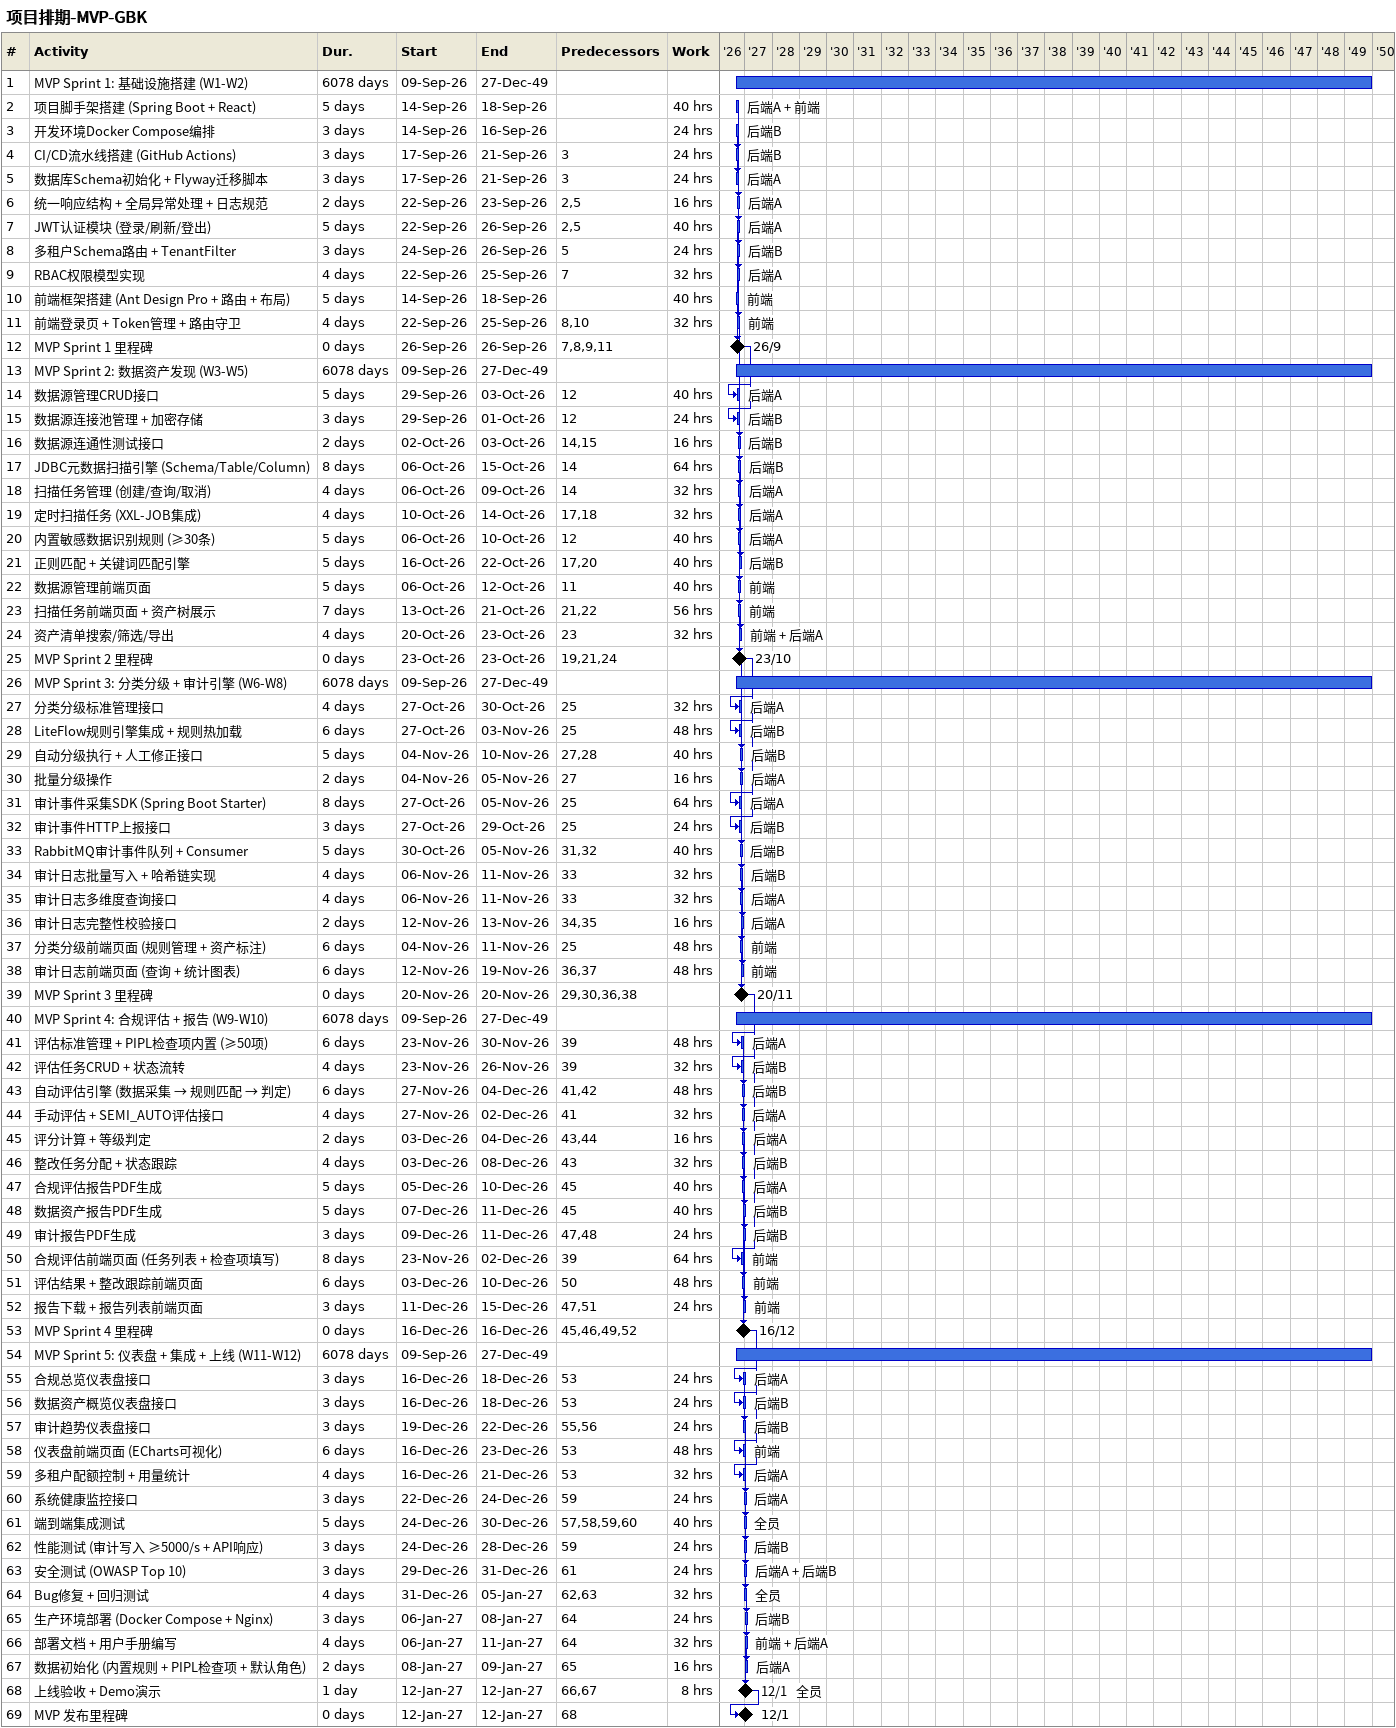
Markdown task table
项目排期-MVP-GBK

| ID | Task | Duration | Start | Finish | Predecessors | Resources | Work (h) |
|---|---|---|---|---|---|---|---|
| 1 | MVP Sprint 1: 基础设施搭建 (W1-W2) | 6078d | 2026-09-09 | 2049-12-27 |  |  |  |
| 2 | 项目脚手架搭建 (Spring Boot + React) | 5d | 2026-09-14 | 2026-09-18 |  | 后端A + 前端 | 40 |
| 3 | 开发环境Docker Compose编排 | 3d | 2026-09-14 | 2026-09-16 |  | 后端B | 24 |
| 4 | CI/CD流水线搭建 (GitHub Actions) | 3d | 2026-09-17 | 2026-09-21 | 3 | 后端B | 24 |
| 5 | 数据库Schema初始化 + Flyway迁移脚本 | 3d | 2026-09-17 | 2026-09-21 | 3 | 后端A | 24 |
| 6 | 统一响应结构 + 全局异常处理 + 日志规范 | 2d | 2026-09-22 | 2026-09-23 | 2, 5 | 后端A | 16 |
| 7 | JWT认证模块 (登录/刷新/登出) | 5d | 2026-09-22 | 2026-09-26 | 2, 5 | 后端A | 40 |
| 8 | 多租户Schema路由 + TenantFilter | 3d | 2026-09-24 | 2026-09-26 | 5 | 后端B | 24 |
| 9 | RBAC权限模型实现 | 4d | 2026-09-22 | 2026-09-25 | 7 | 后端A | 32 |
| 10 | 前端框架搭建 (Ant Design Pro + 路由 + 布局) | 5d | 2026-09-14 | 2026-09-18 |  | 前端 | 40 |
| 11 | 前端登录页 + Token管理 + 路由守卫 | 4d | 2026-09-22 | 2026-09-25 | 8, 10 | 前端 | 32 |
| 12 | MVP Sprint 1 里程碑 | 0d | 2026-09-26 | 2026-09-26 | 7, 8, 9, 11 |  |  |
| 13 | MVP Sprint 2: 数据资产发现 (W3-W5) | 6078d | 2026-09-09 | 2049-12-27 |  |  |  |
| 14 | 数据源管理CRUD接口 | 5d | 2026-09-29 | 2026-10-03 | 12 | 后端A | 40 |
| 15 | 数据源连接池管理 + 加密存储 | 3d | 2026-09-29 | 2026-10-01 | 12 | 后端B | 24 |
| 16 | 数据源连通性测试接口 | 2d | 2026-10-02 | 2026-10-03 | 14, 15 | 后端B | 16 |
| 17 | JDBC元数据扫描引擎 (Schema/Table/Column) | 8d | 2026-10-06 | 2026-10-15 | 14 | 后端B | 64 |
| 18 | 扫描任务管理 (创建/查询/取消) | 4d | 2026-10-06 | 2026-10-09 | 14 | 后端A | 32 |
| 19 | 定时扫描任务 (XXL-JOB集成) | 4d | 2026-10-10 | 2026-10-14 | 17, 18 | 后端A | 32 |
| 20 | 内置敏感数据识别规则 (≥30条) | 5d | 2026-10-06 | 2026-10-10 | 12 | 后端A | 40 |
| 21 | 正则匹配 + 关键词匹配引擎 | 5d | 2026-10-16 | 2026-10-22 | 17, 20 | 后端B | 40 |
| 22 | 数据源管理前端页面 | 5d | 2026-10-06 | 2026-10-12 | 11 | 前端 | 40 |
| 23 | 扫描任务前端页面 + 资产树展示 | 7d | 2026-10-13 | 2026-10-21 | 21, 22 | 前端 | 56 |
| 24 | 资产清单搜索/筛选/导出 | 4d | 2026-10-20 | 2026-10-23 | 23 | 前端 + 后端A | 32 |
| 25 | MVP Sprint 2 里程碑 | 0d | 2026-10-23 | 2026-10-23 | 19, 21, 24 |  |  |
| 26 | MVP Sprint 3: 分类分级 + 审计引擎 (W6-W8) | 6078d | 2026-09-09 | 2049-12-27 |  |  |  |
| 27 | 分类分级标准管理接口 | 4d | 2026-10-27 | 2026-10-30 | 25 | 后端A | 32 |
| 28 | LiteFlow规则引擎集成 + 规则热加载 | 6d | 2026-10-27 | 2026-11-03 | 25 | 后端B | 48 |
| 29 | 自动分级执行 + 人工修正接口 | 5d | 2026-11-04 | 2026-11-10 | 27, 28 | 后端B | 40 |
| 30 | 批量分级操作 | 2d | 2026-11-04 | 2026-11-05 | 27 | 后端A | 16 |
| 31 | 审计事件采集SDK (Spring Boot Starter) | 8d | 2026-10-27 | 2026-11-05 | 25 | 后端A | 64 |
| 32 | 审计事件HTTP上报接口 | 3d | 2026-10-27 | 2026-10-29 | 25 | 后端B | 24 |
| 33 | RabbitMQ审计事件队列 + Consumer | 5d | 2026-10-30 | 2026-11-05 | 31, 32 | 后端B | 40 |
| 34 | 审计日志批量写入 + 哈希链实现 | 4d | 2026-11-06 | 2026-11-11 | 33 | 后端B | 32 |
| 35 | 审计日志多维度查询接口 | 4d | 2026-11-06 | 2026-11-11 | 33 | 后端A | 32 |
| 36 | 审计日志完整性校验接口 | 2d | 2026-11-12 | 2026-11-13 | 34, 35 | 后端A | 16 |
| 37 | 分类分级前端页面 (规则管理 + 资产标注) | 6d | 2026-11-04 | 2026-11-11 | 25 | 前端 | 48 |
| 38 | 审计日志前端页面 (查询 + 统计图表) | 6d | 2026-11-12 | 2026-11-19 | 36, 37 | 前端 | 48 |
| 39 | MVP Sprint 3 里程碑 | 0d | 2026-11-20 | 2026-11-20 | 29, 30, 36, 38 |  |  |
| 40 | MVP Sprint 4: 合规评估 + 报告 (W9-W10) | 6078d | 2026-09-09 | 2049-12-27 |  |  |  |
| 41 | 评估标准管理 + PIPL检查项内置 (≥50项) | 6d | 2026-11-23 | 2026-11-30 | 39 | 后端A | 48 |
| 42 | 评估任务CRUD + 状态流转 | 4d | 2026-11-23 | 2026-11-26 | 39 | 后端B | 32 |
| 43 | 自动评估引擎 (数据采集 → 规则匹配 → 判定) | 6d | 2026-11-27 | 2026-12-04 | 41, 42 | 后端B | 48 |
| 44 | 手动评估 + SEMI_AUTO评估接口 | 4d | 2026-11-27 | 2026-12-02 | 41 | 后端A | 32 |
| 45 | 评分计算 + 等级判定 | 2d | 2026-12-03 | 2026-12-04 | 43, 44 | 后端A | 16 |
| 46 | 整改任务分配 + 状态跟踪 | 4d | 2026-12-03 | 2026-12-08 | 43 | 后端B | 32 |
| 47 | 合规评估报告PDF生成 | 5d | 2026-12-05 | 2026-12-10 | 45 | 后端A | 40 |
| 48 | 数据资产报告PDF生成 | 5d | 2026-12-07 | 2026-12-11 | 45 | 后端B | 40 |
| 49 | 审计报告PDF生成 | 3d | 2026-12-09 | 2026-12-11 | 47, 48 | 后端B | 24 |
| 50 | 合规评估前端页面 (任务列表 + 检查项填写) | 8d | 2026-11-23 | 2026-12-02 | 39 | 前端 | 64 |
| 51 | 评估结果 + 整改跟踪前端页面 | 6d | 2026-12-03 | 2026-12-10 | 50 | 前端 | 48 |
| 52 | 报告下载 + 报告列表前端页面 | 3d | 2026-12-11 | 2026-12-15 | 47, 51 | 前端 | 24 |
| 53 | MVP Sprint 4 里程碑 | 0d | 2026-12-16 | 2026-12-16 | 45, 46, 49, 52 |  |  |
| 54 | MVP Sprint 5: 仪表盘 + 集成 + 上线 (W11-W12) | 6078d | 2026-09-09 | 2049-12-27 |  |  |  |
| 55 | 合规总览仪表盘接口 | 3d | 2026-12-16 | 2026-12-18 | 53 | 后端A | 24 |
| 56 | 数据资产概览仪表盘接口 | 3d | 2026-12-16 | 2026-12-18 | 53 | 后端B | 24 |
| 57 | 审计趋势仪表盘接口 | 3d | 2026-12-19 | 2026-12-22 | 55, 56 | 后端B | 24 |
| 58 | 仪表盘前端页面 (ECharts可视化) | 6d | 2026-12-16 | 2026-12-23 | 53 | 前端 | 48 |
| 59 | 多租户配额控制 + 用量统计 | 4d | 2026-12-16 | 2026-12-21 | 53 | 后端A | 32 |
| 60 | 系统健康监控接口 | 3d | 2026-12-22 | 2026-12-24 | 59 | 后端A | 24 |
| 61 | 端到端集成测试 | 5d | 2026-12-24 | 2026-12-30 | 57, 58, 59, 60 | 全员 | 40 |
| 62 | 性能测试 (审计写入 ≥5000/s + API响应) | 3d | 2026-12-24 | 2026-12-28 | 59 | 后端B | 24 |
| 63 | 安全测试 (OWASP Top 10) | 3d | 2026-12-29 | 2026-12-31 | 61 | 后端A + 后端B | 24 |
| 64 | Bug修复 + 回归测试 | 4d | 2026-12-31 | 2027-01-05 | 62, 63 | 全员 | 32 |
| 65 | 生产环境部署 (Docker Compose + Nginx) | 3d | 2027-01-06 | 2027-01-08 | 64 | 后端B | 24 |
| 66 | 部署文档 + 用户手册编写 | 4d | 2027-01-06 | 2027-01-11 | 64 | 前端 + 后端A | 32 |
| 67 | 数据初始化 (内置规则 + PIPL检查项 + 默认角色) | 2d | 2027-01-08 | 2027-01-09 | 65 | 后端A | 16 |
| 68 | 上线验收 + Demo演示 | 1d | 2027-01-12 | 2027-01-12 | 66, 67 | 全员 | 8 |
| 69 | MVP 发布里程碑 | 0d | 2027-01-12 | 2027-01-12 | 68 |  |  |
